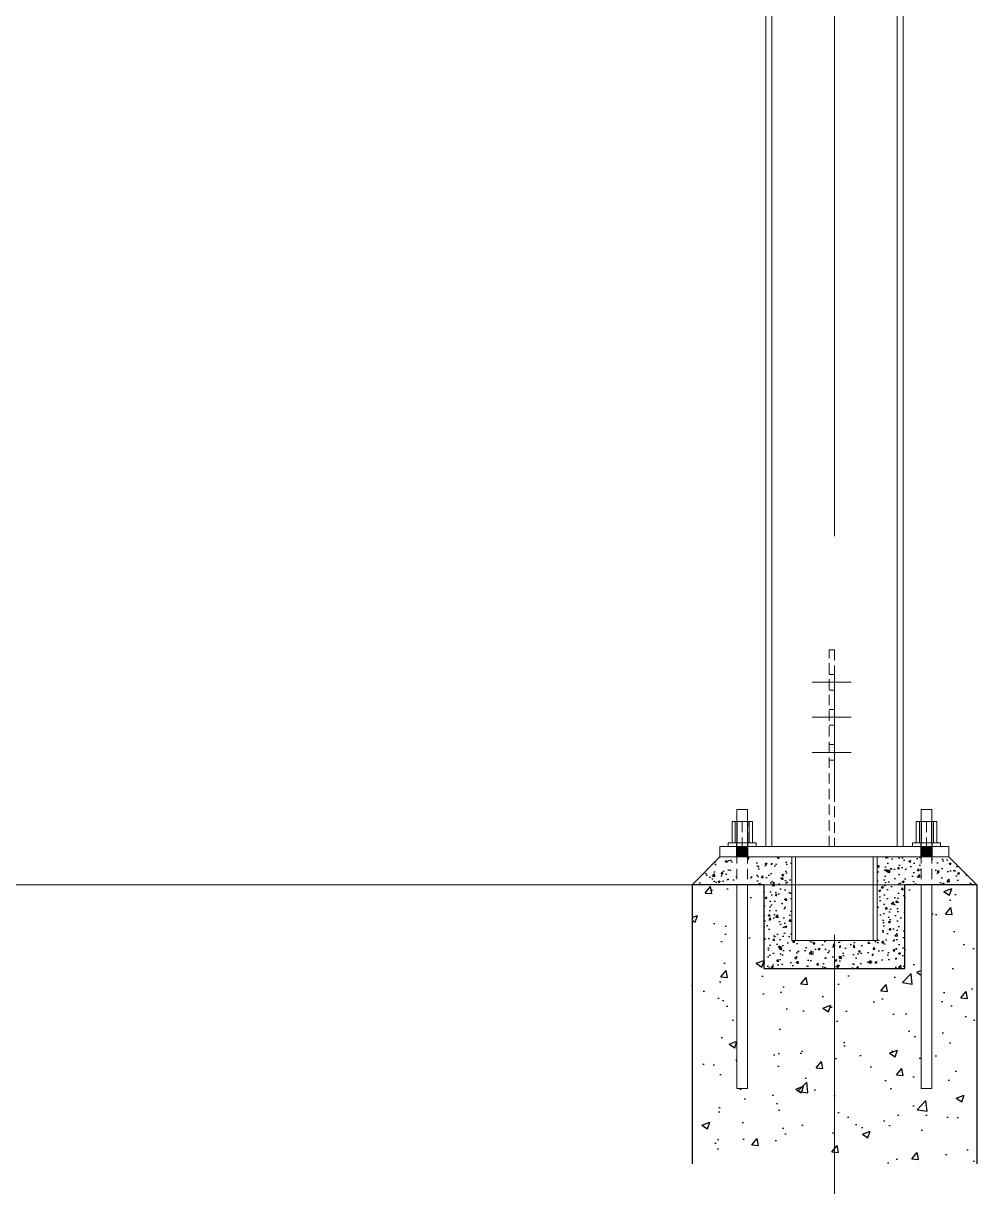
# Model space of a CAD drawing. Header units: metres. Extents: x 0 to 63075, y 0 to 44550.
# Drawn here: x 33172 to 34880, y 29341 to 31427 of the extents above; entities that cross this region are included whole.
import ezdxf

# ---------------------------------------------------------------- set-up
doc = ezdxf.new("R2010")
doc.units = ezdxf.units.M
doc.header["$LTSCALE"] = 75
doc.linetypes.add('CENTER2', pattern=[28.575, 19.05, -3.175, 3.175, -3.175])
doc.linetypes.add('DASHED2', pattern=[0.375, 0.25, -0.125])
for name, color, linetype in [('SC1', 7, 'CENTER2'), ('SDM', 7, 'Continuous'), ('SL1', 8, 'Continuous')]:
    doc.layers.add(name, color=color, linetype=linetype)

# ---------------------------------------------------------------- blocks, each defined once
blk = doc.blocks.new('A$C24fbfe94')
at = {"layer": 'SL1'}
for points in [[(1095.1, 569), (1095.1, 550), (1074.9, 550), (1074.9, 569)], [(1095.1, 569), (1095.1, 550), (1074.9, 550), (1074.9, 569)], [(1425.1, 569), (1425.1, 550), (1404.9, 550), (1404.9, 569)], [(1425.1, 569), (1425.1, 550), (1404.9, 550), (1404.9, 569)]]:
    blk.add_hatch(color=256, dxfattribs=at).paths.add_polyline_path(points, flags=17)
h = blk.add_hatch(dxfattribs=at)
h.set_pattern_fill('AR-CONC', color=8, scale=5)
h.set_pattern_definition([(50, (-478.83, -9856.694), (35.86301, -3.13761), [3.75, -41.25]), (355, (-478.83, -9856.694), (-6.93757, 37.60961), [3, -33]), (100.45144, (-475.84, -9856.955), (28.92544, 34.472), [3.18701, -35.0571]), (46.1842, (-478.83, -9846.694), (53.36207, -8.27596), [5.625, -61.875]), (96.63564, (-474.38, -9847.383), (46.7331, 48.70593), [4.78052, -52.5857]), (351.18416, (-478.83, -9846.694), (46.7331, 48.70593), [4.5, -49.5]), (21, (-473.83, -9849.194), (29.84535, -20.130945), [3.75, -41.25]), (326, (-473.83, -9849.194), (12.16577, 36.2575), [3, -33]), (71.45144, (-471.342, -9850.87), (42.01112, 16.12656), [3.18701, -35.0571]), (37.5, (-478.829, -9856.694), (0.607993, 16.644693), [0, -32.6, 0, -33.5, 0, -33.125]), (7.5, (-478.83, -9856.694), (13.153477, 19.720586), [0, -19.1, 0, -31.85, 0, -12.625]), (327.5, (-489.979, -9856.694), (26.691122, -1.127744), [0, -12.5, 0, -39, 0, -51.75]), (317.5, (-494.98, -9856.694), (29.15931, 5.00525), [0, -16.25, 0, -25.9, 0, -36.75])])
h.paths.add_polyline_path([(1326.5, 400), (1173.5, 400), (1173.5, 550), (1094.5, 550), (1094.5, 500), (1123.5, 500), (1123.5, 350), (1376.5, 350), (1376.5, 500), (1405.5, 500), (1405.5, 550), (1326.5, 550)])
h.paths.add_polyline_path([(1424.5, 500), (1505, 500), (1505, 500), (1455, 550), (1424.5, 550)])
h.paths.add_polyline_path([(995, 500), (1075.5, 500), (1075.5, 550), (1045, 550)])
h = blk.add_hatch(dxfattribs=at)
h.set_pattern_fill('AR-CONC', color=8, scale=20)
h.set_pattern_definition([(50, (-478.83, -9856.69), (143.452, -12.5504), [15, -165]), (355, (-478.83, -9856.7), (-27.7503, 150.4384), [12, -132]), (100.4514, (-466.87, -9857.74), (115.7018, 137.888), [12.748, -140.2284]), (46.1842, (-478.83, -9816.7), (213.4483, -33.104), [22.5, -247.5]), (96.6356, (-461.04, -9819.45), (186.9324, 194.8237), [19.122, -210.3428]), (351.1842, (-478.83, -9816.7), (186.9324, 194.8237), [18, -198]), (21, (-458.83, -9826.69), (119.3814, -80.5238), [15, -165]), (326, (-458.83, -9826.7), (48.663, 145.03), [12, -132]), (71.4514, (-448.88, -9833.4), (168.0445, 64.5062), [12.748, -140.2284]), (37.5, (-478.83, -9856.694), (2.43197, 66.57877), [0, -130.4, 0, -134, 0, -132.5]), (7.5, (-478.83, -9856.69), (52.6139, 78.88234), [0, -76.4, 0, -127.4, 0, -50.5]), (327.5, (-523.43, -9856.694), (106.7645, -4.51097), [0, -50, 0, -156, 0, -207]), (317.5, (-543.43, -9856.69), (116.6372, 20.021), [0, -65, 0, -103.6, 0, -147])])
h.paths.add_polyline_path([(1424.5, 135), (1410.3, 135), (1405.5, 135), (1405.5, 500), (1376.5, 500), (1376.5, 350), (1123.5, 350), (1123.5, 500), (1094.5, 500), (1094.5, 135), (1080.3, 135), (1075.5, 135), (1075.5, 500), (995, 500), (995, 0), (1505, 0), (1505, 500), (1424.5, 500)])
at = {"layer": 'SL1', "lineweight": 0}
for p, q in [((1127, 569), (1127, 4290)), ((1137.7, 569), (1137.7, 4290)), ((1362.3, 4290), (1362.3, 569)), ((1373, 4290), (1373, 569)), ((1250, 877.3), (1240.5, 877.3)), ((1280.2, 863.2), (1210.3, 863.2)), ((1250, 849.2), (1240.5, 849.2)), ((1250, 814.4), (1240.5, 814.4)), ((1280.2, 800.3), (1210.3, 800.3)), ((1250, 786.3), (1240.5, 786.3)), ((1250, 751.5), (1240.5, 751.5)), ((1280.2, 737.4), (1210.3, 737.4)), ((1250, 723.4), (1240.5, 723.4)), ((1075.5, 635), (1075.5, 613.3)), ((1075.5, 635), (1085, 635)), ((1075.5, 635), (1075.5, 613.3)), ((1094.5, 635), (1075.5, 635)), ((1085, 635), (1094.5, 635)), ((1094.5, 635), (1094.5, 613.3)), ((1094.5, 635), (1094.5, 613.3)), ((1405.5, 635), (1405.5, 613.3)), ((1424.5, 635), (1405.5, 635)), ((1405.5, 635), (1405.5, 613.3)), ((1424.5, 635), (1405.5, 635)), ((1424.5, 635), (1424.5, 613.3)), ((1424.5, 635), (1424.5, 613.3)), ((1066.7, 613.3), (1072.5, 613.3)), ((1066.7, 575.3), (1066.7, 613.3)), ((1066.7, 575.3), (1066.7, 613.3)), ((1072.5, 613.3), (1066.7, 613.3)), ((1072.5, 613.3), (1097.5, 613.3)), ((1072.5, 575.3), (1072.5, 613.3)), ((1072.5, 575.3), (1072.5, 613.3)), ((1072.5, 613.3), (1097.5, 613.3)), ((1097.5, 575.3), (1097.5, 613.3)), ((1103.3, 613.3), (1097.5, 613.3)), ((1097.5, 613.3), (1097.5, 575.3)), ((1103.3, 613.3), (1097.5, 613.3)), ((1103.3, 575.3), (1103.3, 613.3)), ((1103.3, 575.3), (1103.3, 613.3)), ((1396.7, 575.3), (1396.7, 613.3)), ((1402.5, 613.3), (1396.7, 613.3)), ((1396.7, 575.3), (1396.7, 613.3)), ((1402.5, 613.3), (1396.7, 613.3)), ((1402.5, 575.3), (1402.5, 613.3)), ((1402.5, 613.3), (1427.5, 613.3)), ((1402.5, 575.3), (1402.5, 613.3)), ((1402.5, 613.3), (1427.5, 613.3)), ((1433.3, 613.3), (1427.5, 613.3)), ((1427.5, 613.3), (1427.5, 575.3)), ((1427.5, 613.3), (1427.5, 575.3)), ((1433.3, 613.3), (1427.5, 613.3)), ((1433.3, 575.3), (1433.3, 613.3)), ((1433.3, 575.3), (1433.3, 613.3)), ((1045, 569), (1455, 569)), ((1045, 550), (1045, 569)), ((1045, 569), (1455, 569)), ((1045, 550), (1045, 569)), ((1060, 569), (1060, 575.3)), ((1060, 575.3), (1110, 575.3)), ((1060, 569), (1060, 575.3)), ((1060, 575.3), (1110, 575.3)), ((1060, 569), (1110, 569)), ((1060, 569), (1110, 569)), ((1097.5, 575.3), (1072.5, 575.3)), ((1097.5, 575.3), (1072.5, 575.3)), ((1074.9, 569), (1074.9, 575.3)), ((1074.9, 569), (1074.9, 575.3)), ((1074.9, 550), (1074.9, 569)), ((1074.9, 550), (1074.9, 569)), ((1074.9, 550), (1074.9, 569)), ((1074.9, 550), (1074.9, 569)), ((1074.9, 550), (1074.9, 569)), ((1074.9, 550), (1074.9, 569)), ((1085, 569), (1085, 575.3)), ((1085, 569), (1085, 575.3)), ((1085, 550), (1085, 569)), ((1085, 550), (1085, 569)), ((1085, 550), (1085, 569)), ((1085, 550), (1085, 569)), ((1085, 550), (1085, 569)), ((1085, 550), (1085, 569)), ((1095.1, 569), (1095.1, 575.3)), ((1095.1, 569), (1095.1, 575.3)), ((1095.1, 550), (1095.1, 569)), ((1095.1, 550), (1095.1, 569)), ((1095.1, 550), (1095.1, 569)), ((1095.1, 550), (1095.1, 569)), ((1095.1, 550), (1095.1, 569)), ((1095.1, 550), (1095.1, 569)), ((1110, 569), (1110, 575.3)), ((1110, 569), (1110, 575.3)), ((1137.7, 569), (1127, 569)), ((1373, 569), (1362.3, 569)), ((1390, 569), (1390, 575.3)), ((1390, 575.3), (1440, 575.3)), ((1390, 569), (1390, 575.3)), ((1390, 575.3), (1440, 575.3)), ((1390, 569), (1440, 569)), ((1390, 569), (1440, 569)), ((1427.5, 575.3), (1402.5, 575.3)), ((1427.5, 575.3), (1402.5, 575.3)), ((1404.9, 569), (1404.9, 575.3)), ((1404.9, 569), (1404.9, 575.3)), ((1404.9, 550), (1404.9, 569)), ((1404.9, 550), (1404.9, 569)), ((1404.9, 550), (1404.9, 569)), ((1404.9, 550), (1404.9, 569)), ((1404.9, 550), (1404.9, 569)), ((1404.9, 550), (1404.9, 569)), ((1415, 569), (1415, 575.3)), ((1415, 569), (1415, 575.3)), ((1415, 550), (1415, 569)), ((1415, 550), (1415, 569)), ((1415, 550), (1415, 569)), ((1415, 550), (1415, 569)), ((1415, 550), (1415, 569)), ((1415, 550), (1415, 569)), ((1425.1, 569), (1425.1, 575.3)), ((1425.1, 569), (1425.1, 575.3)), ((1425.1, 550), (1425.1, 569)), ((1425.1, 550), (1425.1, 569)), ((1425.1, 550), (1425.1, 569)), ((1425.1, 550), (1425.1, 569)), ((1425.1, 550), (1425.1, 569)), ((1425.1, 550), (1425.1, 569)), ((1440, 569), (1440, 575.3)), ((1440, 569), (1440, 575.3)), ((1455, 569), (1455, 550)), ((1455, 569), (1455, 550)), ((995, 500), (1045, 550)), ((1455, 550), (1045, 550)), ((1045, 550), (1455, 550)), ((1045, 550), (1455, 550)), ((1455, 550), (1045, 550)), ((1173.5, 550), (1173.5, 400)), ((1180.6, 550), (1180.6, 400)), ((1319.4, 400), (1319.4, 550)), ((1326.5, 400), (1326.5, 550)), ((1455, 550), (1505, 500)), ((1505, 500), (995, 500)), ((1075.5, 500), (1075.5, 135)), ((1075.5, 500), (1075.5, 135)), ((1094.5, 500), (1094.5, 135)), ((1094.5, 500), (1094.5, 135)), ((1173.5, 500), (1173.5, 400)), ((1180.6, 500), (1180.6, 400)), ((1319.4, 500), (1319.4, 400)), ((1326.5, 400), (1326.5, 500)), ((1405.5, 500), (1405.5, 135)), ((1405.5, 500), (1405.5, 135)), ((1424.5, 500), (1424.5, 135)), ((1424.5, 500), (1424.5, 135)), ((1173.5, 400), (1326.5, 400)), ((1173.5, 400), (1326.5, 400)), ((1075.5, 135), (1094.5, 135)), ((1075.5, 135), (1080.3, 135)), ((1094.5, 135), (1080.3, 135)), ((1405.5, 135), (1410.3, 135)), ((1405.5, 135), (1410.3, 135)), ((1424.5, 135), (1410.3, 135)), ((1424.5, 135), (1410.3, 135))]:
    blk.add_line(p, q, dxfattribs=at)
at = {"layer": 'SL1', "linetype": 'DASHED2', "lineweight": 0}
for p, q in [((1240.5, 569), (1240.5, 921.5)), ((1240.5, 921.5), (1250, 921.5)), ((1250, 921.5), (1250, 569)), ((1075.5, 635), (1085, 635)), ((1085, 635), (1076.8, 635)), ((1405.5, 635), (1415, 635)), ((1405.5, 635), (1415, 635)), ((1097.5, 613.3), (1072.5, 613.3)), ((1072.5, 613.3), (1097.5, 613.3)), ((1097.5, 613.3), (1072.5, 613.3)), ((1072.5, 613.3), (1097.5, 613.3)), ((1075.3, 575.3), (1075.3, 613.3)), ((1075.3, 575.3), (1075.3, 613.3)), ((1075.5, 613.3), (1075.5, 500)), ((1075.5, 613.3), (1075.5, 500)), ((1075.9, 575.3), (1075.9, 613.3)), ((1075.9, 575.3), (1075.9, 613.3)), ((1075.9, 613.3), (1075.9, 575.3)), ((1075.9, 575.3), (1075.9, 613.3)), ((1075.9, 613.3), (1075.9, 575.3)), ((1075.9, 575.3), (1075.9, 613.3)), ((1085, 613.3), (1085, 575.3)), ((1085, 613.3), (1085, 575.3)), ((1094.1, 575.3), (1094.1, 613.3)), ((1094.1, 575.3), (1094.1, 613.3)), ((1094.1, 613.3), (1094.1, 575.3)), ((1094.1, 575.3), (1094.1, 613.3)), ((1094.1, 613.3), (1094.1, 575.3)), ((1094.1, 575.3), (1094.1, 613.3)), ((1094.5, 613.3), (1094.5, 500)), ((1094.5, 613.3), (1094.5, 500)), ((1094.7, 575.3), (1094.7, 613.3)), ((1094.7, 575.3), (1094.7, 613.3)), ((1427.5, 613.3), (1402.5, 613.3)), ((1402.5, 613.3), (1427.5, 613.3)), ((1427.5, 613.3), (1402.5, 613.3)), ((1402.5, 613.3), (1427.5, 613.3)), ((1405.3, 575.3), (1405.3, 613.3)), ((1405.3, 575.3), (1405.3, 613.3)), ((1405.5, 613.3), (1405.5, 500)), ((1405.5, 613.3), (1405.5, 500)), ((1405.9, 613.3), (1405.9, 575.3)), ((1405.9, 575.3), (1405.9, 613.3)), ((1405.9, 575.3), (1405.9, 613.3)), ((1405.9, 575.3), (1405.9, 613.3)), ((1405.9, 613.3), (1405.9, 575.3)), ((1405.9, 575.3), (1405.9, 613.3)), ((1415, 613.3), (1415, 575.3)), ((1415, 613.3), (1415, 575.3)), ((1424.1, 613.3), (1424.1, 575.3)), ((1424.1, 575.3), (1424.1, 613.3)), ((1424.1, 575.3), (1424.1, 613.3)), ((1424.1, 575.3), (1424.1, 613.3)), ((1424.1, 613.3), (1424.1, 575.3)), ((1424.1, 575.3), (1424.1, 613.3)), ((1424.5, 613.3), (1424.5, 500)), ((1424.5, 613.3), (1424.5, 500)), ((1424.7, 575.3), (1424.7, 613.3)), ((1424.7, 575.3), (1424.7, 613.3)), ((1110, 575.3), (1060, 575.3)), ((1060, 569), (1060, 575.3)), ((1060, 569), (1060, 575.3)), ((1110, 575.3), (1060, 575.3)), ((1060, 569), (1060, 575.3)), ((1110, 575.3), (1060, 575.3)), ((1110, 575.3), (1060, 575.3)), ((1060, 569), (1060, 575.3)), ((1110, 569), (1060, 569)), ((1110, 569), (1060, 569)), ((1110, 569), (1060, 569)), ((1110, 569), (1060, 569)), ((1066.7, 575.3), (1103.3, 575.3)), ((1103.3, 575.3), (1066.7, 575.3)), ((1072.5, 575.3), (1097.5, 575.3)), ((1097.5, 575.3), (1072.5, 575.3)), ((1110, 569), (1110, 575.3)), ((1110, 569), (1110, 575.3)), ((1110, 569), (1110, 575.3)), ((1110, 569), (1110, 575.3)), ((1362.3, 569), (1137.7, 569)), ((1250, 569), (1240.5, 569)), ((1390, 569), (1390, 575.3)), ((1440, 575.3), (1390, 575.3)), ((1440, 575.3), (1390, 575.3)), ((1390, 569), (1390, 575.3)), ((1440, 575.3), (1390, 575.3)), ((1390, 569), (1390, 575.3)), ((1390, 569), (1390, 575.3)), ((1440, 575.3), (1390, 575.3)), ((1440, 569), (1390, 569)), ((1440, 569), (1390, 569)), ((1440, 569), (1390, 569)), ((1440, 569), (1390, 569)), ((1433.3, 575.3), (1396.7, 575.3)), ((1433.3, 575.3), (1396.7, 575.3)), ((1427.5, 575.3), (1402.5, 575.3)), ((1427.5, 575.3), (1402.5, 575.3)), ((1440, 569), (1440, 575.3)), ((1440, 569), (1440, 575.3)), ((1440, 569), (1440, 575.3)), ((1440, 569), (1440, 575.3)), ((1173.5, 550), (1326.5, 550)), ((1173.5, 550), (1173.5, 500)), ((1180.6, 550), (1180.6, 400)), ((1319.4, 550), (1319.4, 500)), ((1326.5, 550), (1326.5, 400)), ((1094.5, 135), (1080.3, 135)), ((1080.3, 135), (1093.2, 135)), ((1410.3, 135), (1423.2, 135)), ((1410.3, 135), (1423.2, 135))]:
    blk.add_line(p, q, dxfattribs=at)
at = {"layer": 'SL1', "color": 8}
for p, q in [((995, 500), (1045, 550)), ((1455, 550), (1505, 500)), ((1123.5, 500), (995, 500)), ((995, 500), (995, 0)), ((1123.5, 500), (1123.5, 350)), ((1376.5, 350), (1376.5, 500)), ((1505, 500), (1376.5, 500)), ((1505, 500), (1505, 0)), ((1123.5, 350), (1376.5, 350))]:
    blk.add_line(p, q, dxfattribs=at)

msp = doc.modelspace()

# ---------------------------------------------------------------- linework, layer by layer
at = {"layer": 'SC1', "color": 7, "lineweight": 9}
msp.add_line((34625, 34078.9), (34625, 28061.6), dxfattribs=at)
at = {"layer": 'SDM', "lineweight": 0}
msp.add_line((31003.4, 29882.2), (34370, 29882.2), dxfattribs=at)

# ---------------------------------------------------------------- block references
at = {"layer": 'SDM'}
msp.add_blockref('A$C24fbfe94', (33375, 29382.2), dxfattribs=at)

doc.saveas('drawing.dxf')
